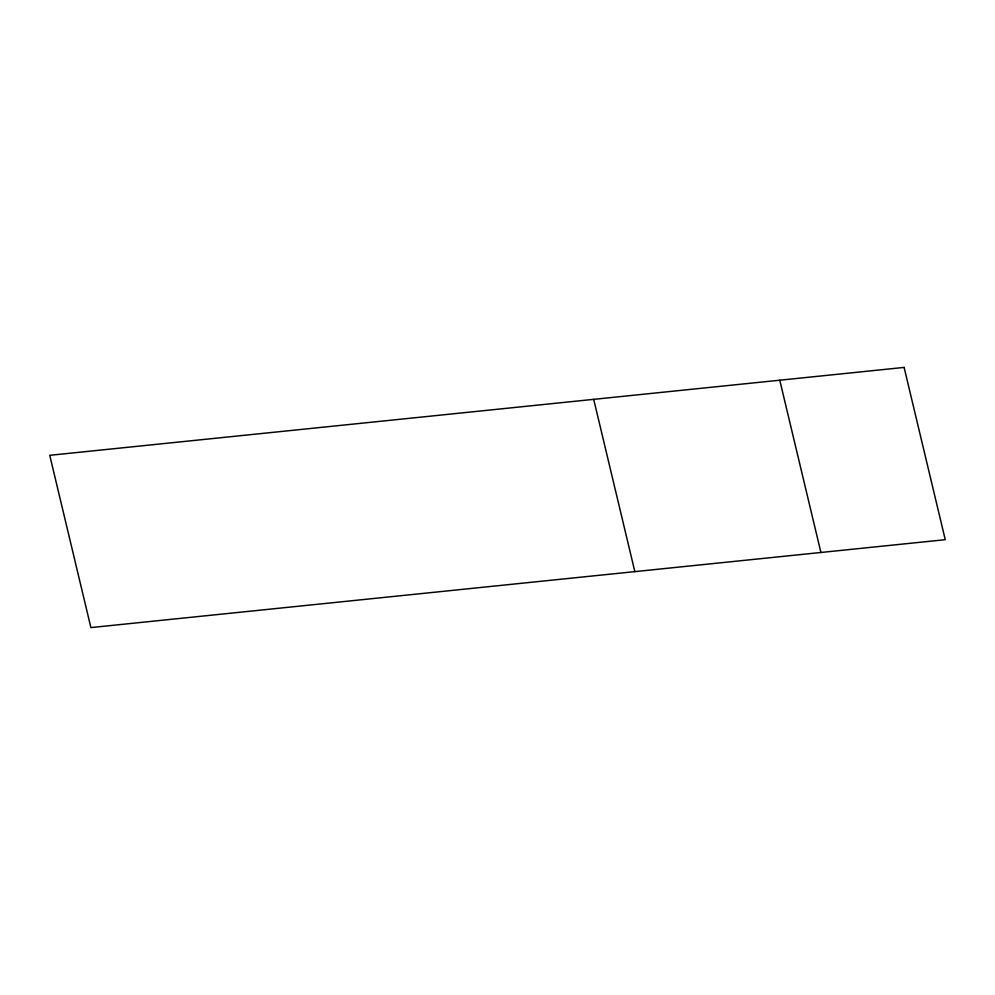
<?xml version="1.0" encoding="UTF-8"?>
<svg xmlns="http://www.w3.org/2000/svg" width="995" height="995" viewBox="0 0 995 995"><rect width="100%" height="100%" fill="white"/><g stroke="black" fill="none" stroke-linecap="round" stroke-linejoin="round"><path stroke-width="1.49" d="M779.769 380.214L820.912 552.486M593.704 399.356L634.847 571.627M904.107 367.416L49.75 455.312L90.893 627.584L945.25 539.688L904.107 367.416"/></g></svg>
